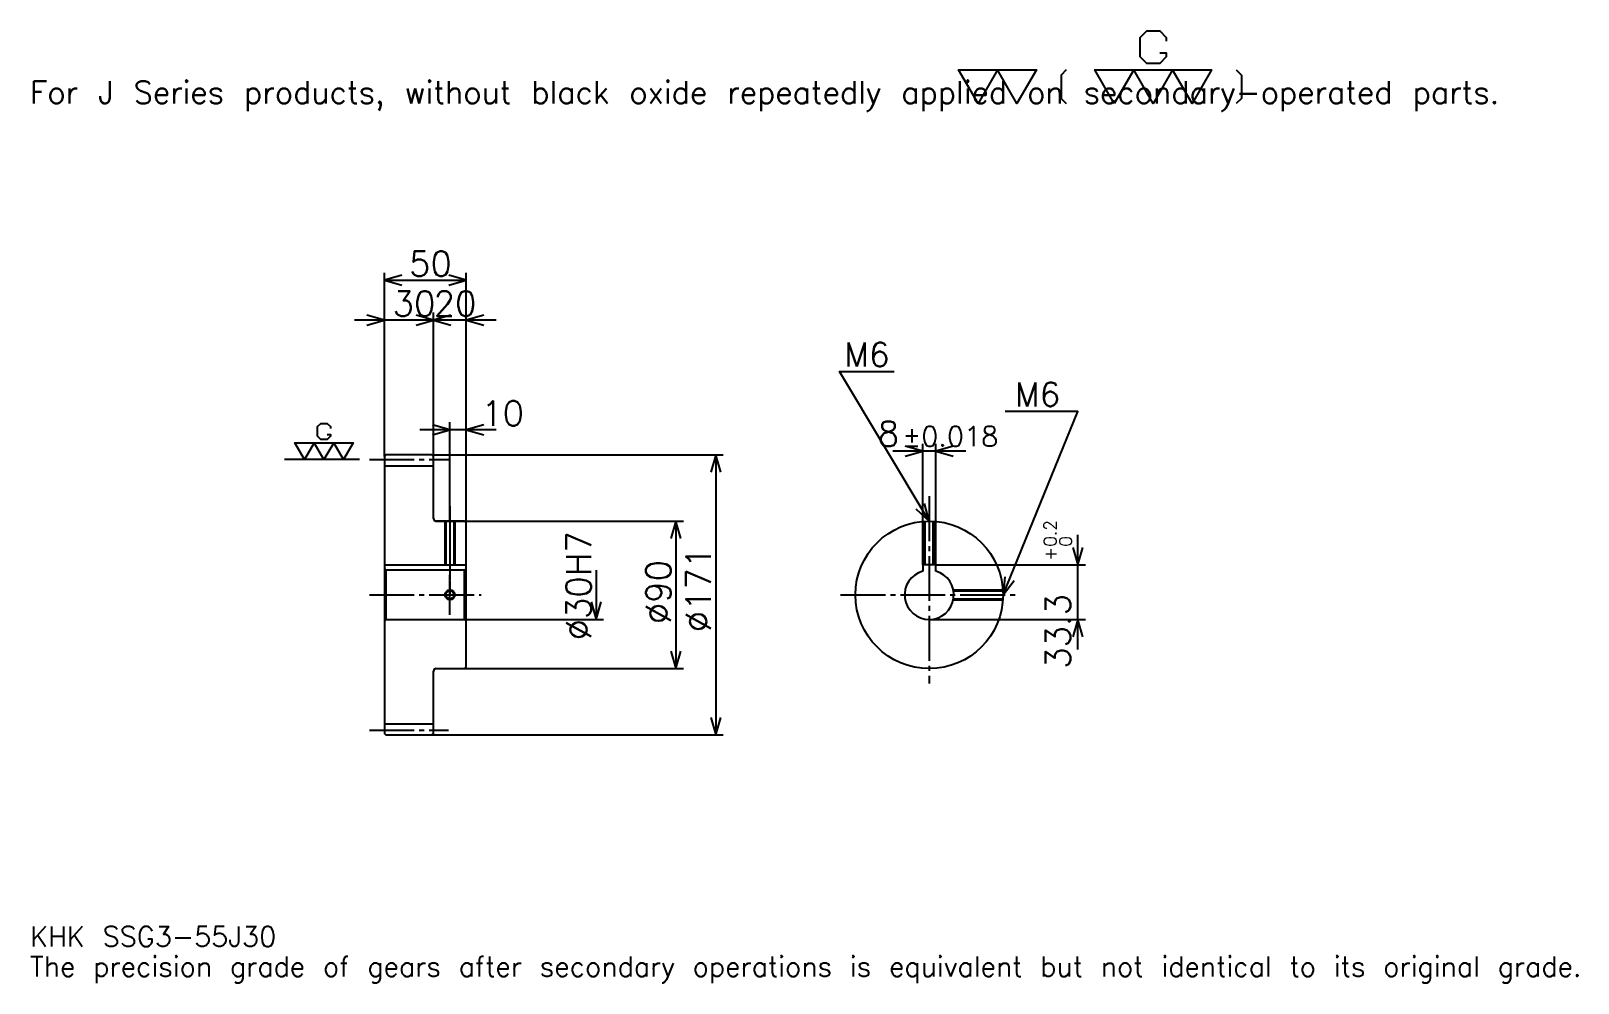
# Model space of a CAD drawing. Extents: x 31 to 975, y 11 to 592.
import ezdxf

# ---------------------------------------------------------------- set-up
doc = ezdxf.new("R2010")
doc.units = 0
doc.linetypes.add('DASHDOT', pattern=[36.521738, 27.391304, -3.043478, 3.043478, -3.043478])
doc.layers.get('0').update_dxf_attribs({"linetype": 'CONTINUOUS'})
doc.layers.add('DASHDOT', color=6, linetype='DASHDOT')
doc.styles.add('KANJI', font='TXT', dxfattribs={"bigfont": 'BIGFONT'})

msp = doc.modelspace()

# ---------------------------------------------------------------- linework, layer by layer
at = {"color": 5}
for p, q in [((246.521729, 333.543488), (246.521729, 444.630432)), ((296.521729, 333.543488), (296.521729, 444.630432)), ((246.521729, 440.065216), (296.521729, 440.065216)), ((294.782593, 415.717407), (228.260864, 415.717407)), ((314.782593, 415.717407), (258.260864, 415.717407)), ((276.521729, 333.543488), (276.521729, 420.282623)), ((286.521729, 333.543488), (286.521729, 353.326111)), ((314.782593, 348.760864), (268.260864, 348.760864)), ((574.913025, 266.343475), (574.913025, 340.217407)), ((582.913025, 266.343475), (582.913025, 340.217407)), ((246.521729, 332.543488), (246.521729, 333.543488)), ((275.521729, 333.543488), (296.521729, 333.543488)), ((276.521729, 332.543488), (276.521729, 333.543488)), ((286.521729, 293.043488), (286.521729, 333.543488)), ((286.521729, 293.043488), (286.521729, 333.543488)), ((296.521729, 333.543488), (453.260864, 333.543488)), ((296.521729, 292.043488), (296.521729, 333.543488)), ((448.695648, 333.543488), (448.695648, 162.543488)), ((601.173889, 335.652191), (556.652161, 335.652191)), ((278.021729, 293.043488), (296.521729, 293.043488)), ((296.521729, 293.043488), (428.913025, 293.043488)), ((424.347809, 293.043488), (424.347809, 203.043488)), ((669.565186, 214.782623), (669.565186, 284.60437)), ((582.913025, 266.343475), (674.130371, 266.343475)), ((375.652161, 263.043488), (375.652161, 233.043488)), ((296.521729, 233.043488), (380.217377, 233.043488)), ((578.913025, 233.043488), (674.130371, 233.043488)), ((278.021729, 203.043488), (296.521729, 203.043488)), ((296.521729, 203.043488), (428.913025, 203.043488)), ((275.521729, 162.543488), (296.521729, 162.543488)), ((296.521729, 162.543488), (453.260864, 162.543488))]:
    msp.add_line(p, q, dxfattribs=at)
at = {"color": 7}
msp.add_line((231.304337, 330.543488), (185.652161, 330.543488), dxfattribs=at)
at = {"color": 4}
for p, q in [((246.521729, 326.793488), (276.521729, 326.793488)), ((246.521729, 266.343475), (296.521729, 266.343475)), ((247.521729, 263.043488), (247.521729, 233.043488)), ((295.521729, 263.043488), (296.521729, 264.043488)), ((295.521729, 233.043488), (296.521729, 232.043488)), ((246.521729, 169.293488), (276.521729, 169.293488))]:
    msp.add_line(p, q, dxfattribs=at)
at = {"color": 7}
for points in [[(719.478271, 578.687012), (723.434814, 578.687012), (723.434814, 576.313049), (719.478271, 572.356567), (711.565247, 572.356567), (707.608704, 576.313049), (707.608704, 588.182617), (711.565247, 592.13916), (719.478271, 592.13916), (723.434814, 588.182617), (723.434814, 585.808716)], [(608.695679, 547.826111), (596.826111, 568.400024), (644.304382, 568.400024), (632.434814, 547.826111), (620.565247, 568.400024), (608.695679, 547.826111)], [(662.504395, 568.400024), (659.339172, 565.234802), (659.339172, 550.991333), (662.504395, 547.826111)], [(691.782654, 547.826111), (679.913086, 568.400024), (751.130493, 568.400024), (739.260864, 547.826111), (727.391357, 568.400024), (715.52179, 547.826111), (703.652222, 568.400024), (691.782654, 547.826111)], [(766.165222, 568.400024), (769.330444, 565.234802), (769.330444, 550.991333), (766.165222, 547.826111)], [(211.673904, 345.973938), (213.652161, 345.973938), (213.652161, 344.786957), (211.673904, 342.808716), (207.717377, 342.808716), (205.73912, 344.786957), (205.73912, 350.721741), (207.717377, 352.700012), (211.673904, 352.700012), (213.652161, 350.721741), (213.652161, 349.53479)], [(197.82608, 330.543488), (191.891296, 340.830444), (227.499985, 340.830444), (221.565201, 330.543488), (215.630432, 340.830444), (209.695648, 330.543488), (203.760864, 340.830444), (197.82608, 330.543488)]]:
    msp.add_lwpolyline(points, dxfattribs=at)
at = {"color": 5}
for points in [[(257.173889, 443.108704), (246.521729, 440.065216), (257.173889, 437.021729)], [(285.869568, 437.021729), (296.521729, 440.065216), (285.869568, 443.108704)], [(235.869553, 412.67395), (246.521729, 415.717407), (235.869553, 418.760864)], [(265.869568, 412.67395), (276.521729, 415.717407), (265.869568, 418.760864)], [(287.173889, 418.760864), (276.521729, 415.717407), (287.173889, 412.67395)], [(307.173889, 418.760864), (296.521729, 415.717407), (307.173889, 412.67395)], [(578.913025, 293.043488), (524.130432, 384.347839), (557.608643, 384.347839)], [(623.913025, 248.043488), (669.565186, 360), (625.130493, 360)], [(275.869568, 345.717407), (286.521729, 348.760864), (275.869568, 351.804352)], [(307.173889, 351.804352), (296.521729, 348.760864), (307.173889, 345.717407)], [(451.739136, 322.891296), (448.695648, 333.543488), (445.652161, 322.891296)], [(564.260864, 332.608704), (574.913025, 335.652191), (564.260864, 338.695679)], [(593.565186, 338.695679), (582.913025, 335.652191), (593.565186, 332.608704)], [(570.822754, 300.611786), (578.913025, 293.043488), (576.042297, 303.7435)], [(427.391296, 282.391296), (424.347809, 293.043488), (421.304321, 282.391296)], [(666.521729, 276.995667), (669.565186, 266.343475), (672.608643, 276.995667)], [(625.116943, 259.056305), (623.913025, 248.043488), (630.753296, 256.757965)], [(372.608673, 243.695663), (375.652161, 233.043488), (378.695618, 243.695663)], [(672.608643, 222.391312), (669.565186, 233.043488), (666.521729, 222.391312)], [(421.304321, 213.695663), (424.347809, 203.043488), (427.391296, 213.695663)], [(445.652161, 173.195663), (448.695648, 162.543488), (451.739136, 173.195663)]]:
    msp.add_lwpolyline(points, dxfattribs=at)
at = {"color": 4}
for points in [[(276.521729, 294.543488), (276.521729, 332.543488), (275.521729, 333.543488), (247.521729, 333.543488), (246.521729, 332.543488), (246.521729, 232.043488)], [(278.021729, 203.043488), (295.521729, 203.043488), (296.521729, 204.043488), (296.521729, 292.043488), (295.521729, 293.043488), (278.021729, 293.043488)], [(283.521729, 293.043488), (283.521729, 266.343475)], [(284.061737, 293.043488), (284.061737, 266.343475)], [(288.98172, 293.043488), (288.98172, 266.343475)], [(289.521729, 293.043488), (289.521729, 266.343475)], [(575.913025, 266.343475), (575.913025, 292.943359)], [(576.453003, 266.343475), (576.453003, 292.976196)], [(581.373047, 266.343475), (581.373047, 292.976196)], [(581.913025, 266.343475), (581.913025, 292.943359)], [(582.913025, 262.500305), (582.913025, 266.343475), (574.913025, 266.343475), (574.913025, 262.500305)], [(246.521729, 232.043488), (247.521729, 233.043488), (295.521729, 233.043488), (295.521729, 263.043488), (247.521729, 263.043488), (246.521729, 264.043488)], [(593.609985, 251.043488), (623.812927, 251.043488)], [(593.709961, 250.503494), (623.845703, 250.503494)], [(593.709961, 245.583481), (623.845703, 245.583481)], [(593.609985, 245.043488), (623.812927, 245.043488)], [(246.521729, 232.043488), (246.521729, 163.543488), (247.521729, 162.543488), (275.521729, 162.543488), (276.521729, 163.543488), (276.521729, 201.543488)]]:
    msp.add_lwpolyline(points, dxfattribs=at)
for centre, radius in [((578.913025, 248.043488), 45), ((286.521729, 248.043488), 2.46)]:
    msp.add_circle(centre, radius, dxfattribs=at)
at = {"color": 7}
msp.add_circle((286.521729, 248.043488), 3, dxfattribs=at)
at = {"color": 4}
for centre, radius, start, end in [((278.021729, 294.543488), 1.5, 180, 270), ((578.913025, 248.043488), 15, 105.466010323, 74.533989677), ((278.021729, 201.543488), 1.5, 90, 180)]:
    msp.add_arc(centre, radius, start, end, dxfattribs=at)
at = {"layer": 'DASHDOT', "color": 7}
for p, q in [((237.391296, 330.543488), (285.652161, 330.543488)), ((578.913025, 308.260864), (578.913025, 193.913055)), ((286.521729, 293.043488), (286.521729, 248.043488)), ((237.391296, 248.043488), (305.652161, 248.043488)), ((524.782593, 248.043488), (633.043457, 248.043488)), ((237.391296, 165.543488), (285.652161, 165.543488))]:
    msp.add_line(p, q, dxfattribs=at)
for points in [[(286.521729, 302.17392), (286.521729, 257.213043)], [(286.521729, 235.913055), (286.521729, 260.17392)], [(274.391296, 248.043488), (298.652161, 248.043488)]]:
    msp.add_lwpolyline(points, dxfattribs=at)

# ---------------------------------------------------------------- texts
at = {"color": 7, "style": 'KANJI'}
for s, height, p in [('For J Series products, without black oxide repeatedly applied on secondary-operated parts.', 13.695652, (30.434782, 547.826111)), ('50', 15.217391, (261.630432, 442.5)), ('30', 15.217391, (251.630417, 418.152191)), ('20', 15.217391, (276.630432, 418.152191)), ('M6', 14.608696, (527.173889, 387.391296)), ('M6', 14.608696, (631.217407, 363.043488)), ('10', 15.217391, (305.652161, 351.195679)), ('8', 15.217391, (547.501343, 338.695679)), ('%%p0.018', 12.173913, (562.564697, 338.695679)), ('KHK SSG3-55J30', 12.173913, (30.434782, 33.47826)), ('The precision grade of gears after secondary operations is equivalent but not identical to its original grade.', 12.173913, (30.434782, 15.217391))]:
    msp.add_text(s, height=height, dxfattribs=at).set_placement(p)
for s, height, p in [('0.2', 7.608696, (656.478271, 277.361877)), ('%%c30H7', 15.217391, (372.608673, 220.271744)), ('+', 7.608696, (656.478271, 268.840149)), ('0', 7.608696, (665.913025, 277.361877)), ('%%c90', 15.217391, (421.304321, 230.163055)), ('%%c171', 15.217391, (445.652161, 225.217407)), ('33.3', 15.217391, (665, 202.973251))]:
    msp.add_text(s, height=height, rotation=90, dxfattribs=at).set_placement(p)

doc.saveas('drawing.dxf')
